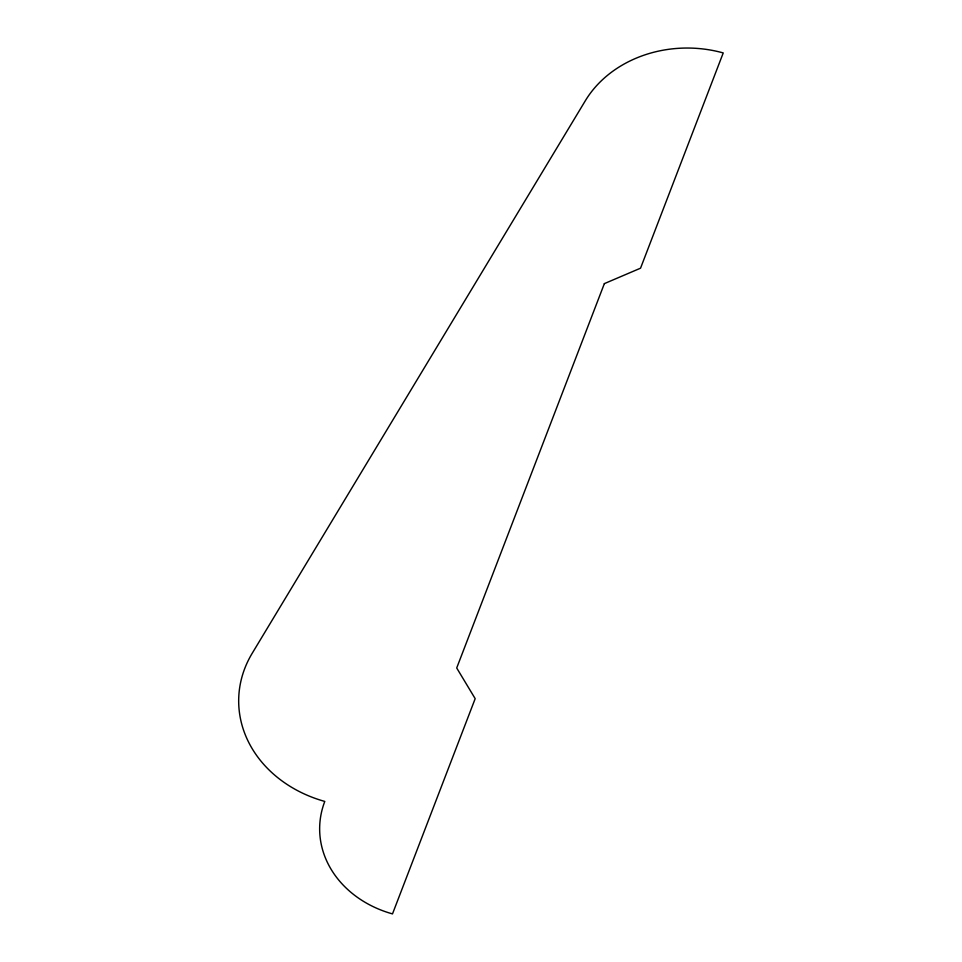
<?xml version="1.0" encoding="UTF-8"?>
<svg xmlns="http://www.w3.org/2000/svg" width="962" height="962" viewBox="0 0 962 962"><rect width="100%" height="100%" fill="white"/><g stroke="black" fill="none" stroke-linecap="round" stroke-linejoin="round"><path stroke-width="1.44" d="M604.364 283.622L456.709 667.989L475.18 698.665L392.496 913.9A105.339 89.045 0.9 0 1 324.783 801.43A124.495 105.231 0.9 0 1 252.188 653.318L585.353 100.709A114.923 97.138 0.9 0 1 723.232 52.934L640.548 268.182L604.364 283.622"/></g></svg>
